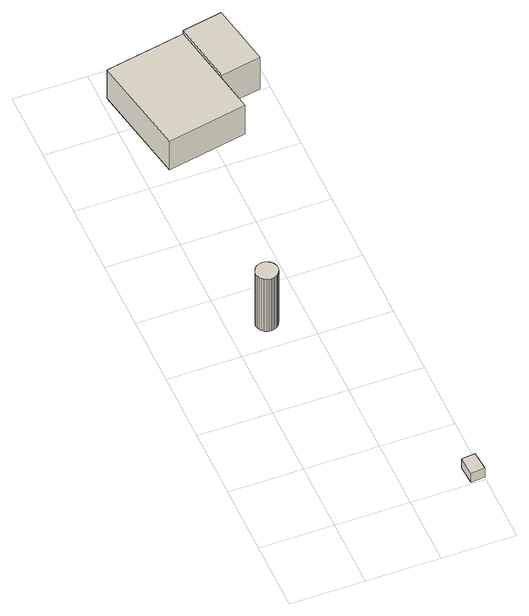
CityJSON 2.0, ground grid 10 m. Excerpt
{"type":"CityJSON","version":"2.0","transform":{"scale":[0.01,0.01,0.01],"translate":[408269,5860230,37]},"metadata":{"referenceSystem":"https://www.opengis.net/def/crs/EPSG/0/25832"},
"CityObjects":{
"building1":{"type":"Building","attributes":{"Gemeindeschluessel":"03454048","AbsoluteHoehe":"38.325","MittlereTraufHoehe":"47.728","Firsthoehe":"47.728","function":"51003_1201","roofType":"1000","measuredHeight":9.4},"address":[{"country":"Germany","locality":"Spahnharrenstätte"}],"geometry":[{"type":"MultiSurface","lod":"1","boundaries":[[[0,1,2,3,4,5,6,7,8,9,10,11,12,13,14,15,16,17,18,19,20,21,22,23,24,25,26,27,28,29,30,31,32,33,34,35,36,37,38,39,40,41,42,43,44,45]],[[46,47,48,49,50,51,52,53,54,55,56,57,58,59,60,61,62,63,64,65,66,67,68,69,70,71,72,73,74,75,76,77,78,79,80,81,82,83,84,85,86,87,88,89,90,91]],[[46,91,45,44]],[[47,46,44,43]],[[48,47,43,42]],[[49,48,42,41]],[[50,49,41,40]],[[51,50,40,39]],[[52,51,39,38]],[[53,52,38,37]],[[54,53,37,36]],[[55,54,36,35]],[[56,55,35,34]],[[57,56,34,33]],[[58,57,33,32]],[[59,58,32,31]],[[60,59,31,30]],[[61,60,30,29]],[[62,61,29,28]],[[63,62,28,27]],[[64,63,27,26]],[[65,64,26,25]],[[66,65,25,24]],[[67,66,24,23]],[[68,67,23,22]],[[69,68,22,21]],[[70,69,21,20]],[[71,70,20,19]],[[72,71,19,18]],[[73,72,18,17]],[[74,73,17,16]],[[75,74,16,15]],[[76,75,15,14]],[[77,76,14,13]],[[78,77,13,12]],[[79,78,12,11]],[[80,79,11,10]],[[81,80,10,9]],[[82,81,9,8]],[[83,82,8,7]],[[84,83,7,6]],[[85,84,6,5]],[[86,85,5,4]],[[87,86,4,3]],[[88,87,3,2]],[[89,88,2,1]],[[90,89,1,0]],[[91,90,0,45]]]}]},
"building2":{"type":"Building","attributes":{"Gemeindeschluessel":"03454048","AbsoluteHoehe":"37.748","MittlereTraufHoehe":"39.383","Firsthoehe":"39.383","function":"31001_2500","roofType":"1000","measuredHeight":1.64},"address":[{"country":"Germany","locality":"Spahnharrenstätte"}],"geometry":[{"type":"MultiSurface","lod":"1","boundaries":[[[92,93,94,95]],[[96,97,98,99]],[[96,99,95,94]],[[97,96,94,93]],[[98,97,93,92]],[[99,98,92,95]]]}]},
"building3":{"type":"Building","attributes":{"Gemeindeschluessel":"03454048","AbsoluteHoehe":"38.195","MittlereTraufHoehe":"42.045","Firsthoehe":"44.684","function":"31001_2720","roofType":"3100","measuredHeight":6.49},"address":[{"country":"Germany","locality":"Spahnharrenstätte"}],"children":["building3-1"],"geometry":[{"type":"MultiSurface","lod":"1","boundaries":[[[100,101,102,103]],[[104,105,106,107]],[[108,109,103,102]],[[110,108,102,101]],[[111,105,101,100]],[[103,109,112,113]],[[113,112,111,100]]]}]},
"building3-1":{"type":"BuildingPart","attributes":{"AbsoluteHoehe":"38.195","MittlereTraufHoehe":"43.099","Firsthoehe":"44.776","roofType":"3100","measuredHeight":6.58},"parents":["building3"],"geometry":[{"type":"MultiSurface","lod":"1","boundaries":[[[114,115,116,117]],[[118,106,119,120]],[[112,121,117,116]],[[115,100,113,116]],[[122,111,115,114]],[[121,122,114,117]],[[100,111,112,113]]]}]}
},
"vertices":[
[347,3286,1073],[361,3268,1073],[379,3250,1073],[399,3236,1073],[419,3227,1073],[438,3221,1073],[456,3218,1073],[472,3217,1073],[488,3218,1073],[506,3221,1073],[525,3227,1073],[545,3236,1073],[564,3250,1073],[583,3268,1073],[596,3286,1073],[598,3289,1073],[610,3314,1073],[617,3339,1073],[619,3363,1073],[618,3385,1073],[614,3404,1073],[608,3421,1073],[601,3436,1073],[592,3450,1073],[581,3464,1073],[567,3477,1073],[549,3490,1073],[528,3501,1073],[503,3509,1073],[476,3512,1073],[472,3512,1073],[468,3512,1073],[441,3509,1073],[416,3501,1073],[394,3490,1073],[377,3477,1073],[362,3463,1073],[351,3449,1073],[343,3436,1073],[336,3421,1073],[330,3404,1073],[326,3385,1073],[324,3363,1073],[327,3339,1073],[333,3314,1073],[345,3289,1073],[333,3314,133],[327,3339,133],[324,3363,133],[326,3385,133],[330,3404,133],[336,3421,133],[343,3436,133],[351,3449,133],[362,3463,133],[377,3477,133],[394,3490,133],[416,3501,133],[441,3509,133],[468,3512,133],[472,3512,133],[476,3512,133],[503,3509,133],[528,3501,133],[549,3490,133],[567,3477,133],[581,3464,133],[592,3450,133],[601,3436,133],[608,3421,133],[614,3404,133],[618,3385,133],[619,3363,133],[617,3339,133],[610,3314,133],[598,3289,133],[596,3286,133],[583,3268,133],[564,3250,133],[545,3236,133],[525,3227,133],[506,3221,133],[488,3218,133],[472,3217,133],[456,3218,133],[438,3221,133],[419,3227,133],[399,3236,133],[379,3250,133],[361,3268,133],[347,3286,133],[345,3289,133],
[1789,292,238],[1811,26,238],[1998,43,238],[1975,309,238],[1998,43,75],[1811,26,75],[1789,292,75],[1975,309,75],
[1147,7742,636],[63,7541,636],[323,6159,636],[1405,6359,636],[323,6159,119],[63,7541,119],[1147,7742,119],[1405,6359,119],[323,6159,120],[1405,6359,120],[63,7541,120],[1147,7742,120],[1308,6879,120],[1308,6879,636],
[1691,7844,694],[1147,7742,694],[1308,6879,694],[1853,6981,694],[1308,6879,119],[1691,7844,119],[1853,6981,119],[1853,6981,120],[1691,7844,120]
]}
